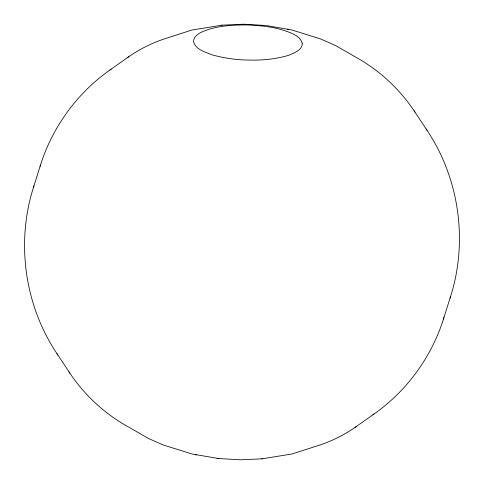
<?xml version="1.0" encoding="UTF-8"?>
<svg xmlns="http://www.w3.org/2000/svg" width="484" height="484" viewBox="0 0 484 484"><rect width="100%" height="100%" fill="white"/><g stroke="black" fill="none" stroke-linecap="round" stroke-linejoin="round"><path stroke-width="0.73" d="M33.947 185.88C15.736 241.498 24.363 305.023 56.961 353.647L69.884 373.176C84.143 394.46 103.298 412.447 125.483 425.267L148.691 438.601L163.507 445.08L192.118 454.016L218.659 458.529M450.053 298.12C468.264 242.502 459.637 178.977 427.039 130.353L414.116 110.824C399.857 89.54 380.702 71.553 358.517 58.733L335.309 45.399L320.493 38.92L291.882 29.984L266.527 25.585M40.051 166.49C51.885 127.812 76.787 93.279 109.91 70.035L128.853 56.664C139.755 49.108 151.734 43.106 164.318 38.914L191.894 30.032L222.223 25.138M261.777 458.862L292.106 453.968L319.682 445.086C332.266 440.894 344.245 434.892 355.147 427.336L374.09 413.965C407.213 390.721 432.115 356.188 443.949 317.51M33.456 187.441L40.529 164.971M443.471 319.029L450.543 296.559M109.91 70.035L111.205 69.133M372.795 414.867L374.09 413.965M127.728 57.451L128.853 56.664M355.147 427.336L356.272 426.549M221.624 25.168L243.785 24.2L265.74 25.495M262.376 458.832L240.215 459.8L218.26 458.505M217.08 458.354L217.473 458.415M287.647 29.143L288.5 29.282M195.5 454.718L196.353 454.857M414.116 110.824L414.957 112.082M426.138 128.992L427.039 130.353M56.961 353.647L57.862 355.008M69.043 371.918L69.884 373.176M302.282 43.33C302.276 50.33 294.151 52.889 288.9 55.255C276.231 59 262.969 60.427 249.774 60.064C237.051 60.07 224.37 58.183 212.101 54.88C205.379 51.976 195.621 49.798 193.564 41.636C193.709 34.812 201.574 31.938 206.934 29.972C219.482 25.664 232.919 25.029 246.066 24.902C258.752 25.398 271.584 26.445 283.733 30.353C290.606 32.767 300.013 35.429 302.282 43.33"/></g></svg>
